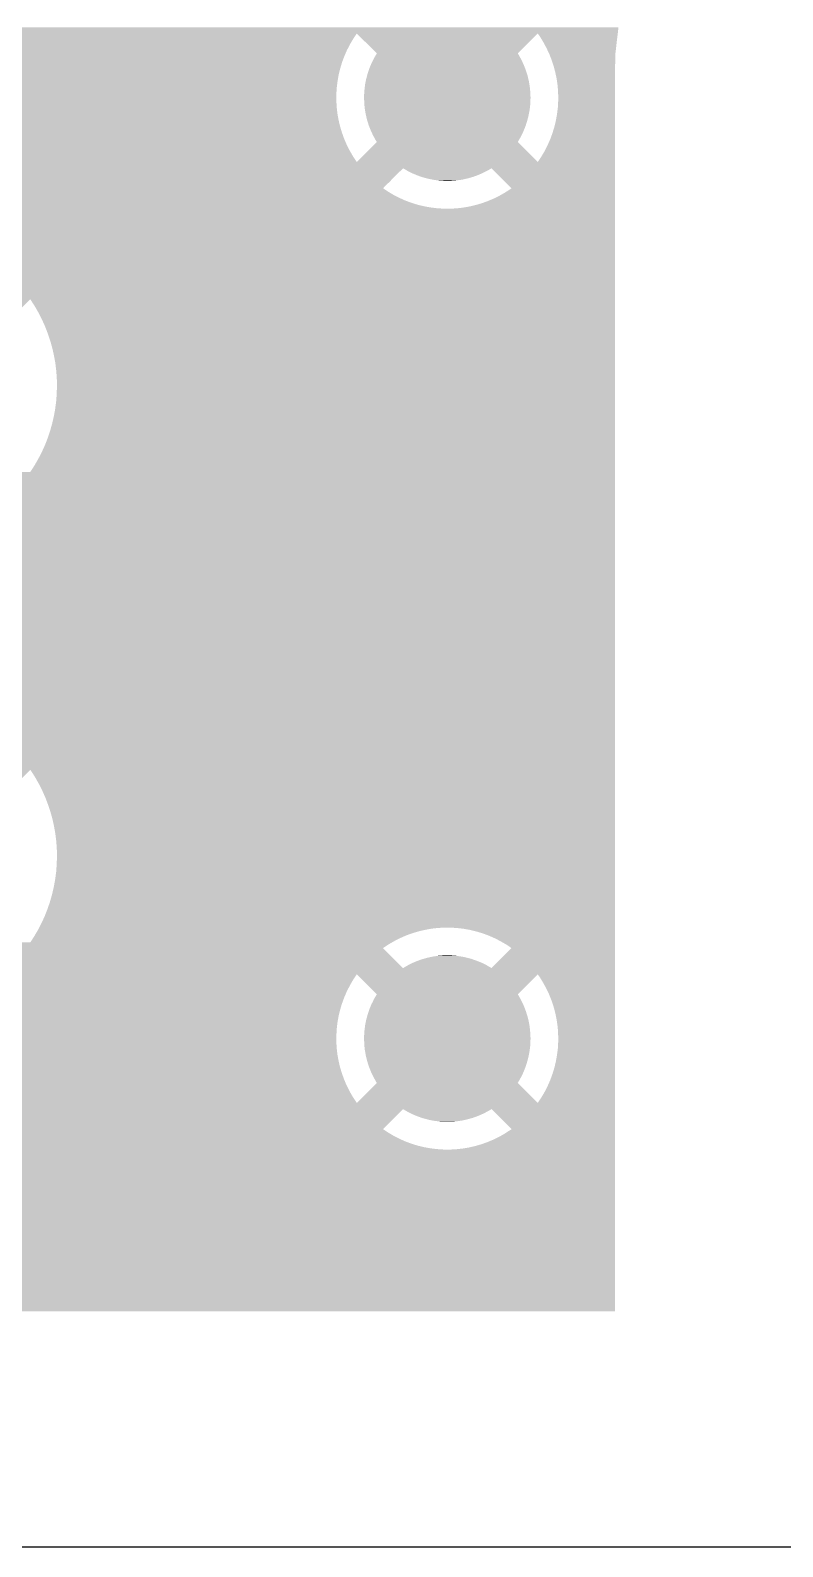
# Model space of a CAD drawing. Extents: x 295 to 953, y 10 to 290.
# Drawn here: x 751.76 to 762.33, y 71 to 92.29 of the extents above; entities that cross this region are included whole.
import ezdxf

# ---------------------------------------------------------------- set-up
doc = ezdxf.new("R2010")
doc.units = 0
doc.header["$LTSCALE"] = 5
doc.header["$MEASUREMENT"] = 0
doc.layers.add('GND1', color=7, linetype='CONTINUOUS')

msp = doc.modelspace()

# ---------------------------------------------------------------- linework, layer by layer
at = {"layer": 'GND1'}
msp.add_line((529.277, 71), (763.276, 71), dxfattribs=at)
for points in [[(524.78, 92.242), (524.78, 92.33), (760.011, 92.242), (760.021, 92.33)], [(524.78, 92.167), (524.78, 92.242), (756.296, 92.167), (756.346, 92.242)], [(756.627, 91.962), (756.346, 92.242), (758.607, 91.962), (758.888, 92.242)], [(758.919, 92.197), (758.888, 92.242), (760.005, 92.197), (760.011, 92.242)], [(758.966, 92.12), (758.919, 92.197), (759.996, 92.12), (760.005, 92.197)], [(524.78, 92.089), (524.78, 92.167), (756.25, 92.089), (756.296, 92.167)], [(524.78, 92.008), (524.78, 92.089), (756.208, 92.008), (756.25, 92.089)], [(524.78, 91.925), (524.78, 92.008), (756.172, 91.925), (756.208, 92.008)], [(756.614, 91.939), (756.627, 91.962), (758.621, 91.939), (758.607, 91.962)], [(759.009, 92.04), (758.966, 92.12), (759.987, 92.04), (759.996, 92.12)], [(759.042, 91.97), (759.009, 92.04), (759.979, 91.97), (759.987, 92.04)], [(759.048, 91.958), (759.042, 91.97), (759.979, 91.958), (759.979, 91.97)], [(759.081, 91.874), (759.048, 91.958), (759.976, 91.874), (759.979, 91.958)], [(524.78, 91.84), (524.78, 91.925), (756.14, 91.84), (756.172, 91.925)], [(524.78, 91.753), (524.78, 91.84), (756.114, 91.753), (756.14, 91.84)], [(524.78, 91.665), (524.78, 91.753), (756.092, 91.665), (756.114, 91.753)], [(756.514, 91.726), (756.522, 91.751), (758.72, 91.726), (758.711, 91.751)], [(756.522, 91.751), (756.542, 91.799), (758.711, 91.751), (758.692, 91.799)], [(756.542, 91.799), (756.552, 91.823), (758.692, 91.799), (758.681, 91.823)], [(756.552, 91.823), (756.576, 91.87), (758.681, 91.823), (758.659, 91.87)], [(756.576, 91.87), (756.587, 91.894), (758.659, 91.87), (758.646, 91.894)], [(756.587, 91.894), (756.614, 91.939), (758.646, 91.894), (758.621, 91.939)], [(759.107, 91.796), (759.081, 91.874), (759.974, 91.796), (759.976, 91.874)], [(759.11, 91.788), (759.107, 91.796), (759.974, 91.788), (759.974, 91.796)], [(759.133, 91.7), (759.11, 91.788), (759.974, 91.7), (759.974, 91.788)], [(524.78, 91.575), (524.78, 91.665), (756.076, 91.575), (756.092, 91.665)], [(524.78, 91.485), (524.78, 91.575), (756.065, 91.485), (756.076, 91.575)], [(756.462, 91.523), (756.472, 91.575), (758.771, 91.523), (758.762, 91.575)], [(756.472, 91.575), (756.477, 91.6), (758.762, 91.575), (758.756, 91.6)], [(756.477, 91.6), (756.491, 91.651), (758.756, 91.6), (758.744, 91.651)], [(756.491, 91.651), (756.497, 91.676), (758.744, 91.651), (758.736, 91.676)], [(756.497, 91.676), (756.514, 91.726), (758.736, 91.676), (758.72, 91.726)], [(759.152, 91.611), (759.133, 91.7), (759.974, 91.611), (759.974, 91.7)], [(759.165, 91.521), (759.152, 91.611), (759.974, 91.521), (759.974, 91.611)], [(524.78, 91.395), (524.78, 91.485), (756.059, 91.395), (756.065, 91.485)], [(524.78, 91.304), (524.78, 91.395), (756.059, 91.304), (756.059, 91.395)], [(756.448, 91.367), (756.451, 91.419), (758.785, 91.367), (758.783, 91.419)], [(756.448, 91.34), (756.448, 91.367), (758.786, 91.34), (758.785, 91.367)], [(756.449, 91.314), (756.448, 91.34), (758.785, 91.314), (758.786, 91.34)], [(756.451, 91.419), (756.453, 91.445), (758.783, 91.419), (758.78, 91.445)], [(756.453, 91.445), (756.459, 91.497), (758.78, 91.445), (758.775, 91.497)], [(756.459, 91.497), (756.462, 91.523), (758.775, 91.497), (758.771, 91.523)], [(759.173, 91.431), (759.165, 91.521), (759.974, 91.431), (759.974, 91.521)], [(759.175, 91.34), (759.173, 91.431), (759.974, 91.34), (759.974, 91.431)], [(759.174, 91.286), (759.175, 91.34), (759.974, 91.286), (759.974, 91.34)], [(524.78, 91.214), (524.78, 91.304), (756.063, 91.214), (756.059, 91.304)], [(524.78, 91.123), (524.78, 91.214), (756.073, 91.123), (756.063, 91.214)], [(524.78, 91.034), (524.78, 91.123), (756.089, 91.034), (756.073, 91.123)], [(756.451, 91.262), (756.449, 91.314), (758.782, 91.262), (758.785, 91.314)], [(756.453, 91.236), (756.451, 91.262), (758.781, 91.236), (758.782, 91.262)], [(756.458, 91.184), (756.453, 91.236), (758.775, 91.184), (758.781, 91.236)], [(756.463, 91.158), (756.458, 91.184), (758.771, 91.158), (758.775, 91.184)], [(756.472, 91.106), (756.463, 91.158), (758.761, 91.106), (758.771, 91.158)], [(756.478, 91.08), (756.472, 91.106), (758.756, 91.08), (758.761, 91.106)], [(759.157, 91.105), (759.169, 91.195), (759.974, 91.105), (759.974, 91.195)], [(759.169, 91.195), (759.174, 91.286), (759.974, 91.195), (759.974, 91.286)], [(524.78, 90.945), (524.78, 91.034), (756.109, 90.945), (756.089, 91.034)], [(524.78, 90.858), (524.78, 90.945), (756.135, 90.858), (756.109, 90.945)], [(756.49, 91.03), (756.478, 91.08), (758.743, 91.03), (758.756, 91.08)], [(756.498, 91.005), (756.49, 91.03), (758.736, 91.005), (758.743, 91.03)], [(756.513, 90.955), (756.498, 91.005), (758.72, 90.955), (758.736, 91.005)], [(756.523, 90.93), (756.513, 90.955), (758.711, 90.93), (758.72, 90.955)], [(756.542, 90.881), (756.523, 90.93), (758.691, 90.881), (758.711, 90.93)], [(759.093, 90.841), (759.12, 90.928), (759.974, 90.841), (759.974, 90.928)], [(759.12, 90.928), (759.141, 91.016), (759.974, 90.928), (759.974, 91.016)], [(759.141, 91.016), (759.157, 91.105), (759.974, 91.016), (759.974, 91.105)], [(524.78, 90.773), (524.78, 90.858), (756.165, 90.773), (756.135, 90.858)], [(524.78, 90.689), (524.78, 90.773), (756.201, 90.689), (756.165, 90.773)], [(524.78, 90.608), (524.78, 90.689), (756.241, 90.608), (756.201, 90.689)], [(756.346, 90.438), (756.627, 90.719), (758.888, 90.438), (758.607, 90.719)], [(756.553, 90.857), (756.542, 90.881), (758.681, 90.857), (758.691, 90.881)], [(756.575, 90.81), (756.553, 90.857), (758.658, 90.81), (758.681, 90.857)], [(756.588, 90.787), (756.575, 90.81), (758.646, 90.787), (758.658, 90.81)], [(756.613, 90.741), (756.588, 90.787), (758.62, 90.741), (758.646, 90.787)], [(756.627, 90.719), (756.613, 90.741), (758.607, 90.719), (758.62, 90.741)], [(759.025, 90.673), (759.062, 90.756), (759.974, 90.673), (759.974, 90.756)], [(759.062, 90.756), (759.093, 90.841), (759.974, 90.756), (759.974, 90.841)], [(524.78, 90.529), (524.78, 90.608), (756.286, 90.529), (756.241, 90.608)], [(524.78, 90.453), (524.78, 90.529), (756.335, 90.453), (756.286, 90.529)], [(758.888, 90.438), (758.938, 90.514), (759.974, 90.438), (759.974, 90.514)], [(758.938, 90.514), (758.984, 90.592), (759.974, 90.514), (759.974, 90.592)], [(758.984, 90.592), (759.025, 90.673), (759.974, 90.592), (759.974, 90.673)], [(524.78, 90.438), (524.78, 90.453), (756.346, 90.438), (756.335, 90.453)], [(524.78, 90.35), (524.78, 90.438), (759.974, 90.35), (759.974, 90.438)], [(524.78, 90.198), (524.78, 90.35), (756.843, 90.198), (756.996, 90.35)], [(757.042, 90.323), (756.996, 90.35), (758.193, 90.323), (758.238, 90.35)], [(757.063, 90.311), (757.042, 90.323), (758.169, 90.311), (758.193, 90.323)], [(757.112, 90.287), (757.063, 90.311), (758.123, 90.287), (758.169, 90.311)], [(757.134, 90.276), (757.112, 90.287), (758.098, 90.276), (758.123, 90.287)], [(757.184, 90.255), (757.134, 90.276), (758.051, 90.255), (758.098, 90.276)], [(757.207, 90.246), (757.184, 90.255), (758.025, 90.246), (758.051, 90.255)], [(758.519, 90.069), (758.238, 90.35), (759.974, 90.069), (759.974, 90.35)], [(641.571, 90.169), (641.235, 90.198), (756.815, 90.169), (756.843, 90.198)], [(641.899, 90.089), (641.571, 90.169), (756.734, 90.089), (756.815, 90.169)], [(641.945, 90.069), (641.899, 90.089), (756.715, 90.069), (756.734, 90.089)], [(642.065, 90.019), (641.945, 90.069), (756.79, 90.019), (756.715, 90.069)], [(757.258, 90.228), (757.207, 90.246), (757.977, 90.228), (758.025, 90.246)], [(757.281, 90.221), (757.258, 90.228), (757.95, 90.221), (757.977, 90.228)], [(757.334, 90.207), (757.281, 90.221), (757.902, 90.207), (757.95, 90.221)], [(757.357, 90.201), (757.334, 90.207), (757.874, 90.201), (757.902, 90.207)], [(757.412, 90.19), (757.357, 90.201), (757.825, 90.19), (757.874, 90.201)], [(757.434, 90.186), (757.412, 90.19), (757.795, 90.186), (757.825, 90.19)], [(757.491, 90.179), (757.434, 90.186), (757.747, 90.179), (757.795, 90.186)], [(757.512, 90.176), (757.491, 90.179), (757.714, 90.176), (757.747, 90.179)], [(757.575, 90.173), (757.512, 90.176), (757.669, 90.173), (757.714, 90.176)], [(757.591, 90.172), (757.575, 90.173), (757.591, 90.172), (757.669, 90.173)], [(758.428, 90.009), (758.504, 90.059), (759.974, 90.009), (759.974, 90.059)], [(758.504, 90.059), (758.519, 90.069), (759.974, 90.059), (759.974, 90.069)], [(642.174, 89.973), (642.065, 90.019), (756.868, 89.973), (756.79, 90.019)], [(642.21, 89.958), (642.174, 89.973), (756.898, 89.958), (756.868, 89.973)], [(642.252, 89.932), (642.21, 89.958), (756.949, 89.932), (756.898, 89.958)], [(642.311, 89.895), (642.252, 89.932), (757.032, 89.895), (756.949, 89.932)], [(642.362, 89.864), (642.311, 89.895), (757.117, 89.864), (757.032, 89.895)], [(642.405, 89.837), (642.362, 89.864), (757.204, 89.837), (757.117, 89.864)], [(642.44, 89.816), (642.405, 89.837), (757.292, 89.816), (757.204, 89.837)], [(757.923, 89.812), (758.012, 89.833), (759.974, 89.812), (759.974, 89.833)], [(758.012, 89.833), (758.099, 89.858), (759.974, 89.833), (759.974, 89.858)], [(758.099, 89.858), (758.184, 89.889), (759.974, 89.858), (759.974, 89.889)], [(758.184, 89.889), (758.268, 89.924), (759.974, 89.889), (759.974, 89.924)], [(758.268, 89.924), (758.349, 89.964), (759.974, 89.924), (759.974, 89.964)], [(758.349, 89.964), (758.428, 90.009), (759.974, 89.964), (759.974, 90.009)], [(642.466, 89.8), (642.44, 89.816), (757.382, 89.8), (757.292, 89.816)], [(642.484, 89.789), (642.466, 89.8), (757.472, 89.789), (757.382, 89.8)], [(642.494, 89.783), (642.484, 89.789), (757.562, 89.783), (757.472, 89.789)], [(642.495, 89.782), (642.494, 89.783), (757.653, 89.782), (757.562, 89.783)], [(642.497, 89.781), (642.495, 89.782), (759.974, 89.781), (759.974, 89.782)], [(642.711, 89.596), (642.497, 89.781), (759.974, 89.596), (759.974, 89.781)], [(757.653, 89.782), (757.744, 89.787), (759.974, 89.782), (759.974, 89.787)], [(757.744, 89.787), (757.834, 89.797), (759.974, 89.787), (759.974, 89.797)], [(757.834, 89.797), (757.923, 89.812), (759.974, 89.797), (759.974, 89.812)], [(679.339, 89.59), (679.249, 89.596), (759.974, 89.59), (759.974, 89.596)], [(679.429, 89.579), (679.339, 89.59), (759.974, 89.579), (759.974, 89.59)], [(679.519, 89.563), (679.429, 89.579), (759.974, 89.563), (759.974, 89.579)], [(679.607, 89.541), (679.519, 89.563), (759.974, 89.541), (759.974, 89.563)], [(679.694, 89.515), (679.607, 89.541), (759.974, 89.515), (759.974, 89.541)], [(679.779, 89.483), (679.694, 89.515), (759.974, 89.483), (759.974, 89.515)], [(679.836, 89.458), (679.779, 89.483), (759.974, 89.458), (759.974, 89.483)], [(743.554, 89.445), (743.399, 89.458), (759.974, 89.445), (759.974, 89.458)], [(750.105, 89.442), (749.998, 89.445), (759.974, 89.442), (759.974, 89.445)], [(750.211, 89.433), (750.105, 89.442), (759.974, 89.433), (759.974, 89.442)], [(750.317, 89.42), (750.211, 89.433), (759.974, 89.42), (759.974, 89.433)], [(750.421, 89.401), (750.317, 89.42), (759.974, 89.401), (759.974, 89.42)], [(750.525, 89.377), (750.421, 89.401), (759.974, 89.377), (759.974, 89.401)], [(750.628, 89.348), (750.525, 89.377), (759.974, 89.348), (759.974, 89.377)], [(750.728, 89.314), (750.628, 89.348), (759.974, 89.314), (759.974, 89.348)], [(750.827, 89.274), (750.728, 89.314), (759.974, 89.274), (759.974, 89.314)], [(750.924, 89.23), (750.827, 89.274), (759.974, 89.23), (759.974, 89.274)], [(751.019, 89.182), (750.924, 89.23), (759.974, 89.182), (759.974, 89.23)], [(750.842, 88.712), (751.2, 89.07), (759.974, 88.712), (759.974, 89.07)], [(751.111, 89.128), (751.019, 89.182), (759.974, 89.128), (759.974, 89.182)], [(751.2, 89.07), (751.111, 89.128), (759.974, 89.07), (759.974, 89.128)], [(745.135, 88.564), (745.009, 88.712), (759.974, 88.564), (759.974, 88.712)], [(745.168, 88.51), (745.135, 88.564), (759.974, 88.51), (759.974, 88.564)], [(748.576, 88.152), (748.217, 88.51), (751.403, 88.152), (751.761, 88.51)], [(751.824, 88.413), (751.761, 88.51), (759.974, 88.413), (759.974, 88.51)], [(751.877, 88.32), (751.824, 88.413), (759.974, 88.32), (759.974, 88.413)], [(751.925, 88.226), (751.877, 88.32), (759.974, 88.226), (759.974, 88.32)], [(751.969, 88.128), (751.925, 88.226), (759.974, 88.128), (759.974, 88.226)], [(752.007, 88.029), (751.969, 88.128), (759.974, 88.029), (759.974, 88.128)], [(752.041, 87.928), (752.007, 88.029), (759.974, 87.928), (759.974, 88.029)], [(752.07, 87.826), (752.041, 87.928), (759.974, 87.826), (759.974, 87.928)], [(752.093, 87.722), (752.07, 87.826), (759.974, 87.722), (759.974, 87.826)], [(752.112, 87.617), (752.093, 87.722), (759.974, 87.617), (759.974, 87.722)], [(752.125, 87.511), (752.112, 87.617), (759.974, 87.511), (759.974, 87.617)], [(752.133, 87.405), (752.125, 87.511), (759.974, 87.405), (759.974, 87.511)], [(752.132, 87.183), (752.135, 87.299), (759.974, 87.183), (759.974, 87.299)], [(752.135, 87.299), (752.133, 87.405), (759.974, 87.299), (759.974, 87.405)], [(752.11, 86.971), (752.124, 87.077), (759.974, 86.971), (759.974, 87.077)], [(752.124, 87.077), (752.132, 87.183), (759.974, 87.077), (759.974, 87.183)], [(752.067, 86.763), (752.091, 86.866), (759.974, 86.763), (759.974, 86.866)], [(752.091, 86.866), (752.11, 86.971), (759.974, 86.866), (759.974, 86.971)], [(752.004, 86.559), (752.038, 86.66), (759.974, 86.559), (759.974, 86.66)], [(752.038, 86.66), (752.067, 86.763), (759.974, 86.66), (759.974, 86.763)], [(751.921, 86.363), (751.965, 86.46), (759.974, 86.363), (759.974, 86.46)], [(751.965, 86.46), (752.004, 86.559), (759.974, 86.46), (759.974, 86.559)], [(751.819, 86.177), (751.872, 86.269), (759.974, 86.177), (759.974, 86.269)], [(751.872, 86.269), (751.921, 86.363), (759.974, 86.269), (759.974, 86.363)], [(745.009, 85.885), (745.119, 86.012), (759.974, 85.885), (759.974, 86.012)], [(745.119, 86.012), (745.167, 86.087), (759.974, 86.012), (759.974, 86.087)], [(751.761, 86.087), (751.819, 86.177), (759.974, 86.087), (759.974, 86.177)], [(751.2, 85.527), (750.842, 85.885), (759.974, 85.527), (759.974, 85.885)], [(750.81, 85.316), (750.908, 85.359), (759.974, 85.316), (759.974, 85.359)], [(750.908, 85.359), (751.003, 85.407), (759.974, 85.359), (759.974, 85.407)], [(751.003, 85.407), (751.095, 85.459), (759.974, 85.407), (759.974, 85.459)], [(751.095, 85.459), (751.185, 85.516), (759.974, 85.459), (759.974, 85.516)], [(751.185, 85.516), (751.2, 85.527), (759.974, 85.516), (759.974, 85.527)], [(743.372, 85.139), (743.555, 85.152), (759.974, 85.139), (759.974, 85.152)], [(749.98, 85.152), (750.086, 85.155), (759.974, 85.152), (759.974, 85.155)], [(750.086, 85.155), (750.193, 85.162), (759.974, 85.155), (759.974, 85.162)], [(750.193, 85.162), (750.298, 85.175), (759.974, 85.162), (759.974, 85.175)], [(750.298, 85.175), (750.403, 85.193), (759.974, 85.175), (759.974, 85.193)], [(750.403, 85.193), (750.507, 85.216), (759.974, 85.193), (759.974, 85.216)], [(750.507, 85.216), (750.61, 85.244), (759.974, 85.216), (759.974, 85.244)], [(750.61, 85.244), (750.711, 85.277), (759.974, 85.244), (759.974, 85.277)], [(750.711, 85.277), (750.81, 85.316), (759.974, 85.277), (759.974, 85.316)], [(607.032, 84.905), (607.118, 84.936), (759.974, 84.905), (759.974, 84.936)], [(607.118, 84.936), (607.201, 84.971), (759.974, 84.936), (759.974, 84.971)], [(607.201, 84.971), (607.282, 85.011), (759.974, 84.971), (759.974, 85.011)], [(607.282, 85.011), (607.361, 85.056), (759.974, 85.011), (759.974, 85.056)], [(607.361, 85.056), (607.437, 85.106), (759.974, 85.056), (759.974, 85.106)], [(607.452, 85.116), (607.43, 85.139), (759.974, 85.116), (759.974, 85.139)], [(607.437, 85.106), (607.452, 85.116), (759.974, 85.106), (759.974, 85.116)], [(563.592, 84.719), (563.702, 84.829), (759.974, 84.719), (759.974, 84.829)], [(606.586, 84.829), (606.677, 84.834), (759.974, 84.829), (759.974, 84.834)], [(606.677, 84.834), (606.767, 84.844), (759.974, 84.834), (759.974, 84.844)], [(606.767, 84.844), (606.857, 84.859), (759.974, 84.844), (759.974, 84.859)], [(606.857, 84.859), (606.945, 84.88), (759.974, 84.859), (759.974, 84.88)], [(606.945, 84.88), (607.032, 84.905), (759.974, 84.88), (759.974, 84.905)], [(549.472, 84.608), (549.342, 84.719), (759.974, 84.608), (759.974, 84.719)], [(549.678, 84.365), (549.472, 84.608), (759.974, 84.365), (759.974, 84.608)], [(564.962, 84.29), (564.919, 84.365), (759.974, 84.29), (759.974, 84.365)], [(565.016, 84.189), (564.962, 84.29), (759.974, 84.189), (759.974, 84.29)], [(565.064, 84.085), (565.016, 84.189), (759.974, 84.085), (759.974, 84.189)], [(565.108, 83.98), (565.064, 84.085), (759.974, 83.98), (759.974, 84.085)], [(565.147, 83.872), (565.108, 83.98), (759.974, 83.872), (759.974, 83.98)], [(565.181, 83.763), (565.147, 83.872), (759.974, 83.763), (759.974, 83.872)], [(565.21, 83.652), (565.181, 83.763), (759.974, 83.652), (759.974, 83.763)], [(565.233, 83.54), (565.21, 83.652), (759.974, 83.54), (759.974, 83.652)], [(565.252, 83.427), (565.233, 83.54), (759.974, 83.427), (759.974, 83.54)], [(565.265, 83.314), (565.252, 83.427), (759.974, 83.314), (759.974, 83.427)], [(565.273, 83.2), (565.265, 83.314), (759.974, 83.2), (759.974, 83.314)], [(565.275, 83.085), (565.273, 83.2), (759.974, 83.085), (759.974, 83.2)], [(565.274, 82.999), (565.275, 83.085), (759.974, 82.999), (759.974, 83.085)], [(565.264, 82.854), (565.267, 82.885), (759.974, 82.854), (759.974, 82.885)], [(565.267, 82.885), (565.274, 82.999), (759.974, 82.885), (759.974, 82.999)], [(743.554, 82.841), (743.399, 82.854), (759.974, 82.841), (759.974, 82.854)], [(750.105, 82.838), (749.998, 82.841), (759.974, 82.838), (759.974, 82.841)], [(750.211, 82.829), (750.105, 82.838), (759.974, 82.829), (759.974, 82.838)], [(750.317, 82.816), (750.211, 82.829), (759.974, 82.816), (759.974, 82.829)], [(750.421, 82.797), (750.317, 82.816), (759.974, 82.797), (759.974, 82.816)], [(750.525, 82.773), (750.421, 82.797), (759.974, 82.773), (759.974, 82.797)], [(750.628, 82.744), (750.525, 82.773), (759.974, 82.744), (759.974, 82.773)], [(750.728, 82.71), (750.628, 82.744), (759.974, 82.71), (759.974, 82.744)], [(750.827, 82.67), (750.728, 82.71), (759.974, 82.67), (759.974, 82.71)], [(750.924, 82.626), (750.827, 82.67), (759.974, 82.626), (759.974, 82.67)], [(751.019, 82.578), (750.924, 82.626), (759.974, 82.578), (759.974, 82.626)], [(750.842, 82.108), (751.2, 82.466), (759.974, 82.108), (759.974, 82.466)], [(751.111, 82.524), (751.019, 82.578), (759.974, 82.524), (759.974, 82.578)], [(751.2, 82.466), (751.111, 82.524), (759.974, 82.466), (759.974, 82.524)], [(745.135, 81.96), (745.009, 82.108), (759.974, 81.96), (759.974, 82.108)], [(745.168, 81.906), (745.135, 81.96), (759.974, 81.906), (759.974, 81.96)], [(748.576, 81.548), (748.217, 81.906), (751.403, 81.548), (751.761, 81.906)], [(751.824, 81.809), (751.761, 81.906), (759.974, 81.809), (759.974, 81.906)], [(751.877, 81.716), (751.824, 81.809), (759.974, 81.716), (759.974, 81.809)], [(751.925, 81.622), (751.877, 81.716), (759.974, 81.622), (759.974, 81.716)], [(751.969, 81.524), (751.925, 81.622), (759.974, 81.524), (759.974, 81.622)], [(752.007, 81.425), (751.969, 81.524), (759.974, 81.425), (759.974, 81.524)], [(752.041, 81.324), (752.007, 81.425), (759.974, 81.324), (759.974, 81.425)], [(752.07, 81.222), (752.041, 81.324), (759.974, 81.222), (759.974, 81.324)], [(752.093, 81.118), (752.07, 81.222), (759.974, 81.118), (759.974, 81.222)], [(752.112, 81.013), (752.093, 81.118), (759.974, 81.013), (759.974, 81.118)], [(752.125, 80.907), (752.112, 81.013), (759.974, 80.907), (759.974, 81.013)], [(752.133, 80.801), (752.125, 80.907), (759.974, 80.801), (759.974, 80.907)], [(752.132, 80.579), (752.135, 80.695), (759.974, 80.579), (759.974, 80.695)], [(752.135, 80.695), (752.133, 80.801), (759.974, 80.695), (759.974, 80.801)], [(752.11, 80.367), (752.124, 80.473), (759.974, 80.367), (759.974, 80.473)], [(752.124, 80.473), (752.132, 80.579), (759.974, 80.473), (759.974, 80.579)], [(752.067, 80.159), (752.091, 80.262), (759.974, 80.159), (759.974, 80.262)], [(752.091, 80.262), (752.11, 80.367), (759.974, 80.262), (759.974, 80.367)], [(752.004, 79.955), (752.038, 80.056), (759.974, 79.955), (759.974, 80.056)], [(752.038, 80.056), (752.067, 80.159), (759.974, 80.056), (759.974, 80.159)], [(751.921, 79.759), (751.965, 79.856), (759.974, 79.759), (759.974, 79.856)], [(751.965, 79.856), (752.004, 79.955), (759.974, 79.856), (759.974, 79.955)], [(751.825, 79.584), (751.843, 79.614), (757.049, 79.584), (757.135, 79.614)], [(751.843, 79.614), (751.858, 79.64), (757.135, 79.614), (757.222, 79.64)], [(751.858, 79.64), (751.87, 79.66), (757.222, 79.64), (757.31, 79.66)], [(751.87, 79.66), (751.872, 79.665), (757.31, 79.66), (757.336, 79.665)], [(751.872, 79.665), (751.878, 79.676), (757.336, 79.665), (757.4, 79.676)], [(751.878, 79.676), (751.883, 79.686), (757.4, 79.676), (757.49, 79.686)], [(751.883, 79.686), (751.885, 79.69), (757.49, 79.686), (757.581, 79.69)], [(751.885, 79.69), (751.921, 79.759), (759.974, 79.69), (759.974, 79.759)], [(757.762, 79.684), (757.671, 79.69), (759.974, 79.684), (759.974, 79.69)], [(757.852, 79.673), (757.762, 79.684), (759.974, 79.673), (759.974, 79.684)], [(757.941, 79.657), (757.852, 79.673), (759.974, 79.657), (759.974, 79.673)], [(758.029, 79.635), (757.941, 79.657), (759.974, 79.635), (759.974, 79.657)], [(758.116, 79.609), (758.029, 79.635), (759.974, 79.609), (759.974, 79.635)], [(745.009, 79.281), (745.115, 79.403), (756.837, 79.281), (756.715, 79.403)], [(745.115, 79.403), (745.119, 79.408), (756.715, 79.403), (756.721, 79.408)], [(745.119, 79.408), (745.123, 79.414), (756.721, 79.408), (756.73, 79.414)], [(745.123, 79.414), (745.154, 79.463), (756.73, 79.414), (756.806, 79.463)], [(745.154, 79.463), (745.167, 79.483), (756.806, 79.463), (756.841, 79.483)], [(751.761, 79.483), (751.777, 79.508), (756.841, 79.483), (756.885, 79.508)], [(751.777, 79.508), (751.803, 79.548), (756.885, 79.508), (756.966, 79.548)], [(751.803, 79.548), (751.819, 79.573), (756.966, 79.548), (757.023, 79.573)], [(751.819, 79.573), (751.825, 79.584), (757.023, 79.573), (757.049, 79.584)], [(758.201, 79.577), (758.116, 79.609), (759.974, 79.577), (759.974, 79.609)], [(758.284, 79.541), (758.201, 79.577), (759.974, 79.541), (759.974, 79.577)], [(758.238, 79.122), (758.519, 79.403), (759.974, 79.122), (759.974, 79.403)], [(758.365, 79.499), (758.284, 79.541), (759.974, 79.499), (759.974, 79.541)], [(758.443, 79.454), (758.365, 79.499), (759.974, 79.454), (759.974, 79.499)], [(758.519, 79.403), (758.443, 79.454), (759.974, 79.403), (759.974, 79.454)], [(751.001, 79.122), (750.842, 79.281), (756.996, 79.122), (756.837, 79.281)], [(757.065, 79.162), (757.11, 79.186), (758.17, 79.162), (758.122, 79.186)], [(757.11, 79.186), (757.135, 79.197), (758.122, 79.186), (758.1, 79.197)], [(757.135, 79.197), (757.182, 79.217), (758.1, 79.197), (758.05, 79.217)], [(757.182, 79.217), (757.208, 79.227), (758.05, 79.217), (758.027, 79.227)], [(757.208, 79.227), (757.256, 79.244), (758.027, 79.227), (757.976, 79.244)], [(757.256, 79.244), (757.283, 79.252), (757.976, 79.244), (757.953, 79.252)], [(757.283, 79.252), (757.332, 79.266), (757.953, 79.252), (757.9, 79.266)], [(757.332, 79.266), (757.36, 79.272), (757.9, 79.266), (757.877, 79.272)], [(757.36, 79.272), (757.408, 79.283), (757.877, 79.272), (757.822, 79.283)], [(757.408, 79.283), (757.438, 79.287), (757.822, 79.283), (757.799, 79.287)], [(757.438, 79.287), (757.486, 79.294), (757.799, 79.287), (757.743, 79.294)], [(757.486, 79.294), (757.52, 79.297), (757.743, 79.294), (757.721, 79.297)], [(757.52, 79.297), (757.564, 79.3), (757.721, 79.297), (757.659, 79.3)], [(757.564, 79.3), (757.643, 79.301), (757.659, 79.3), (757.643, 79.301)], [(751.089, 79.034), (751.001, 79.122), (759.974, 79.034), (759.974, 79.122)], [(751.165, 78.959), (751.089, 79.034), (756.296, 78.959), (756.346, 79.034)], [(756.627, 78.754), (756.346, 79.034), (758.607, 78.754), (758.888, 79.034)], [(756.996, 79.122), (757.041, 79.149), (758.238, 79.122), (758.192, 79.149)], [(757.041, 79.149), (757.065, 79.162), (758.192, 79.149), (758.17, 79.162)], [(758.919, 78.989), (758.888, 79.034), (759.974, 78.989), (759.974, 79.034)], [(758.966, 78.912), (758.919, 78.989), (759.974, 78.912), (759.974, 78.989)], [(750.908, 78.755), (750.997, 78.8), (756.189, 78.755), (756.208, 78.8)], [(750.997, 78.8), (751.003, 78.803), (756.208, 78.8), (756.21, 78.803)], [(751.003, 78.803), (751.095, 78.855), (756.21, 78.803), (756.237, 78.855)], [(751.095, 78.855), (751.135, 78.881), (756.237, 78.855), (756.25, 78.881)], [(751.135, 78.881), (751.185, 78.912), (756.25, 78.881), (756.268, 78.912)], [(751.2, 78.923), (751.165, 78.959), (756.274, 78.923), (756.296, 78.959)], [(751.185, 78.912), (751.2, 78.923), (756.268, 78.912), (756.274, 78.923)], [(759.009, 78.832), (758.966, 78.912), (759.974, 78.832), (759.974, 78.912)], [(759.048, 78.75), (759.009, 78.832), (759.974, 78.75), (759.974, 78.832)], [(743.506, 78.545), (743.555, 78.548), (756.114, 78.545), (756.115, 78.548)], [(749.98, 78.548), (750.086, 78.551), (756.115, 78.548), (756.116, 78.551)], [(750.086, 78.551), (750.193, 78.558), (756.116, 78.551), (756.118, 78.558)], [(750.193, 78.558), (750.298, 78.571), (756.118, 78.558), (756.122, 78.571)], [(750.298, 78.571), (750.403, 78.589), (756.122, 78.571), (756.127, 78.589)], [(750.403, 78.589), (750.507, 78.612), (756.127, 78.589), (756.134, 78.612)], [(750.507, 78.612), (750.579, 78.632), (756.134, 78.612), (756.14, 78.632)], [(750.579, 78.632), (750.61, 78.64), (756.14, 78.632), (756.144, 78.64)], [(750.61, 78.64), (750.711, 78.673), (756.144, 78.64), (756.156, 78.673)], [(750.711, 78.673), (750.81, 78.712), (756.156, 78.673), (756.17, 78.712)], [(750.81, 78.712), (750.822, 78.717), (756.17, 78.712), (756.172, 78.717)], [(750.822, 78.717), (750.908, 78.755), (756.172, 78.717), (756.189, 78.755)], [(756.522, 78.543), (756.542, 78.591), (758.711, 78.543), (758.692, 78.591)], [(756.542, 78.591), (756.552, 78.615), (758.692, 78.591), (758.681, 78.615)], [(756.552, 78.615), (756.576, 78.662), (758.681, 78.615), (758.659, 78.662)], [(756.576, 78.662), (756.587, 78.686), (758.659, 78.662), (758.646, 78.686)], [(756.587, 78.686), (756.614, 78.731), (758.646, 78.686), (758.621, 78.731)], [(756.614, 78.731), (756.627, 78.754), (758.621, 78.731), (758.607, 78.754)], [(759.081, 78.666), (759.048, 78.75), (759.974, 78.666), (759.974, 78.75)], [(759.11, 78.58), (759.081, 78.666), (759.974, 78.58), (759.974, 78.666)], [(759.133, 78.492), (759.11, 78.58), (759.974, 78.492), (759.974, 78.58)], [(691.373, 78.297), (691.443, 78.367), (756.067, 78.297), (756.076, 78.367)], [(691.443, 78.367), (691.532, 78.457), (756.076, 78.367), (756.092, 78.457)], [(691.532, 78.457), (691.611, 78.535), (756.092, 78.457), (756.111, 78.535)], [(743.372, 78.535), (743.506, 78.545), (756.111, 78.535), (756.114, 78.545)], [(756.462, 78.315), (756.472, 78.367), (758.771, 78.315), (758.762, 78.367)], [(756.472, 78.367), (756.477, 78.392), (758.762, 78.367), (758.756, 78.392)], [(756.477, 78.392), (756.491, 78.443), (758.756, 78.392), (758.744, 78.443)], [(756.491, 78.443), (756.497, 78.468), (758.744, 78.443), (758.736, 78.468)], [(756.497, 78.468), (756.514, 78.518), (758.736, 78.468), (758.72, 78.518)], [(756.514, 78.518), (756.522, 78.543), (758.72, 78.518), (758.711, 78.543)], [(759.152, 78.403), (759.133, 78.492), (759.974, 78.403), (759.974, 78.492)], [(759.165, 78.313), (759.152, 78.403), (759.974, 78.313), (759.974, 78.403)], [(635.343, 78.277), (635.341, 78.297), (756.065, 78.277), (756.067, 78.297)], [(635.348, 78.223), (635.343, 78.277), (756.062, 78.223), (756.065, 78.277)], [(635.348, 78.209), (635.348, 78.223), (756.061, 78.209), (756.062, 78.223)], [(692.037, 78.187), (692.022, 78.209), (756.059, 78.187), (756.061, 78.209)], [(692.053, 78.164), (692.037, 78.187), (756.059, 78.164), (756.059, 78.187)], [(692.095, 78.096), (692.053, 78.164), (756.059, 78.096), (756.059, 78.164)], [(756.448, 78.159), (756.451, 78.211), (758.785, 78.159), (758.783, 78.211)], [(756.448, 78.132), (756.448, 78.159), (758.786, 78.132), (758.785, 78.159)], [(756.449, 78.106), (756.448, 78.132), (758.785, 78.106), (758.786, 78.132)], [(756.451, 78.211), (756.453, 78.237), (758.783, 78.211), (758.78, 78.237)], [(756.453, 78.237), (756.459, 78.289), (758.78, 78.237), (758.775, 78.289)], [(756.459, 78.289), (756.462, 78.315), (758.775, 78.289), (758.771, 78.315)], [(759.173, 78.223), (759.165, 78.313), (759.974, 78.223), (759.974, 78.313)], [(759.175, 78.132), (759.173, 78.223), (759.974, 78.132), (759.974, 78.223)], [(759.174, 78.078), (759.175, 78.132), (759.974, 78.078), (759.974, 78.132)], [(692.101, 78.087), (692.095, 78.096), (756.059, 78.087), (756.059, 78.096)], [(692.144, 78.007), (692.101, 78.087), (756.063, 78.007), (756.059, 78.087)], [(692.144, 78.006), (692.144, 78.007), (756.063, 78.006), (756.063, 78.007)], [(692.182, 77.925), (692.144, 78.006), (756.072, 77.925), (756.063, 78.006)], [(692.186, 77.915), (692.182, 77.925), (756.073, 77.915), (756.072, 77.925)], [(692.216, 77.84), (692.186, 77.915), (756.086, 77.84), (756.073, 77.915)], [(756.451, 78.054), (756.449, 78.106), (758.782, 78.054), (758.785, 78.106)], [(756.453, 78.028), (756.451, 78.054), (758.781, 78.028), (758.782, 78.054)], [(756.458, 77.976), (756.453, 78.028), (758.775, 77.976), (758.781, 78.028)], [(756.463, 77.95), (756.458, 77.976), (758.771, 77.95), (758.775, 77.976)], [(756.472, 77.898), (756.463, 77.95), (758.761, 77.898), (758.771, 77.95)], [(759.157, 77.897), (759.169, 77.987), (759.974, 77.897), (759.974, 77.987)], [(759.169, 77.987), (759.174, 78.078), (759.974, 77.987), (759.974, 78.078)], [(692.22, 77.826), (692.216, 77.84), (756.089, 77.826), (756.086, 77.84)], [(692.244, 77.754), (692.22, 77.826), (756.105, 77.754), (756.089, 77.826)], [(692.249, 77.737), (692.244, 77.754), (756.109, 77.737), (756.105, 77.754)], [(692.268, 77.667), (692.249, 77.737), (756.13, 77.667), (756.109, 77.737)], [(756.478, 77.872), (756.472, 77.898), (758.756, 77.872), (758.761, 77.898)], [(756.49, 77.822), (756.478, 77.872), (758.743, 77.822), (758.756, 77.872)], [(756.498, 77.797), (756.49, 77.822), (758.736, 77.797), (758.743, 77.822)], [(756.513, 77.747), (756.498, 77.797), (758.72, 77.747), (758.736, 77.797)], [(756.523, 77.722), (756.513, 77.747), (758.711, 77.722), (758.72, 77.747)], [(756.542, 77.673), (756.523, 77.722), (758.691, 77.673), (758.711, 77.722)], [(759.093, 77.633), (759.12, 77.72), (759.974, 77.633), (759.974, 77.72)], [(759.12, 77.72), (759.141, 77.808), (759.974, 77.72), (759.974, 77.808)], [(759.141, 77.808), (759.157, 77.897), (759.974, 77.808), (759.974, 77.897)], [(692.271, 77.65), (692.268, 77.667), (756.135, 77.65), (756.13, 77.667)], [(692.286, 77.578), (692.271, 77.65), (756.161, 77.578), (756.135, 77.65)], [(692.288, 77.565), (692.286, 77.578), (756.165, 77.565), (756.161, 77.578)], [(692.299, 77.488), (692.288, 77.565), (756.198, 77.488), (756.165, 77.565)], [(692.3, 77.481), (692.299, 77.488), (756.201, 77.481), (756.198, 77.488)], [(756.346, 77.23), (756.627, 77.511), (758.888, 77.23), (758.607, 77.511)], [(756.553, 77.649), (756.542, 77.673), (758.681, 77.649), (758.691, 77.673)], [(756.575, 77.602), (756.553, 77.649), (758.658, 77.602), (758.681, 77.649)], [(756.588, 77.579), (756.575, 77.602), (758.646, 77.579), (758.658, 77.602)], [(756.613, 77.533), (756.588, 77.579), (758.62, 77.533), (758.646, 77.579)], [(756.627, 77.511), (756.613, 77.533), (758.607, 77.511), (758.62, 77.533)], [(759.025, 77.465), (759.062, 77.548), (759.974, 77.465), (759.974, 77.548)], [(759.062, 77.548), (759.093, 77.633), (759.974, 77.548), (759.974, 77.633)], [(692.307, 77.4), (692.3, 77.481), (756.241, 77.4), (756.201, 77.481)], [(692.307, 77.397), (692.307, 77.4), (756.242, 77.397), (756.241, 77.4)], [(692.309, 77.321), (692.307, 77.397), (756.286, 77.321), (756.242, 77.397)], [(692.31, 77.307), (692.309, 77.321), (756.295, 77.307), (756.286, 77.321)], [(692.309, 77.252), (692.31, 77.307), (756.331, 77.252), (756.295, 77.307)], [(758.888, 77.23), (758.938, 77.306), (759.974, 77.23), (759.974, 77.306)], [(758.938, 77.306), (758.984, 77.384), (759.974, 77.306), (759.974, 77.384)], [(758.984, 77.384), (759.025, 77.465), (759.974, 77.384), (759.974, 77.465)], [(692.276, 76.982), (692.292, 77.072), (756.836, 76.982), (756.925, 77.072)], [(692.292, 77.072), (692.301, 77.142), (756.925, 77.072), (756.996, 77.142)], [(692.301, 77.142), (692.303, 77.162), (759.974, 77.142), (759.974, 77.162)], [(692.303, 77.162), (692.307, 77.23), (759.974, 77.162), (759.974, 77.23)], [(692.307, 77.23), (692.308, 77.245), (756.346, 77.23), (756.335, 77.245)], [(692.308, 77.245), (692.309, 77.252), (756.335, 77.245), (756.331, 77.252)], [(757.042, 77.115), (756.996, 77.142), (758.193, 77.115), (758.238, 77.142)], [(757.063, 77.103), (757.042, 77.115), (758.169, 77.103), (758.193, 77.115)], [(757.112, 77.079), (757.063, 77.103), (758.123, 77.079), (758.169, 77.103)], [(757.134, 77.068), (757.112, 77.079), (758.098, 77.068), (758.123, 77.079)], [(757.184, 77.047), (757.134, 77.068), (758.051, 77.047), (758.098, 77.068)], [(758.519, 76.861), (758.238, 77.142), (759.974, 76.861), (759.974, 77.142)], [(692.229, 76.811), (692.244, 76.861), (756.79, 76.811), (756.715, 76.861)], [(692.244, 76.861), (692.254, 76.894), (756.715, 76.861), (756.748, 76.894)], [(692.254, 76.894), (692.276, 76.982), (756.748, 76.894), (756.836, 76.982)], [(757.207, 77.038), (757.184, 77.047), (758.025, 77.038), (758.051, 77.047)], [(757.258, 77.02), (757.207, 77.038), (757.977, 77.02), (758.025, 77.038)], [(757.281, 77.013), (757.258, 77.02), (757.95, 77.013), (757.977, 77.02)], [(757.334, 76.999), (757.281, 77.013), (757.902, 76.999), (757.95, 77.013)], [(757.357, 76.993), (757.334, 76.999), (757.874, 76.993), (757.902, 76.999)], [(757.412, 76.982), (757.357, 76.993), (757.825, 76.982), (757.874, 76.993)], [(757.434, 76.978), (757.412, 76.982), (757.795, 76.978), (757.825, 76.982)], [(757.491, 76.971), (757.434, 76.978), (757.747, 76.971), (757.795, 76.978)], [(757.512, 76.968), (757.491, 76.971), (757.714, 76.968), (757.747, 76.971)], [(757.575, 76.965), (757.512, 76.968), (757.669, 76.965), (757.714, 76.968)], [(757.591, 76.964), (757.575, 76.965), (757.591, 76.964), (757.669, 76.965)], [(758.428, 76.801), (758.504, 76.851), (759.974, 76.801), (759.974, 76.851)], [(758.504, 76.851), (758.519, 76.861), (759.974, 76.851), (759.974, 76.861)], [(692.155, 76.629), (692.16, 76.639), (757.204, 76.629), (757.172, 76.639)], [(692.16, 76.639), (692.167, 76.656), (757.172, 76.639), (757.117, 76.656)], [(692.167, 76.656), (692.181, 76.687), (757.117, 76.656), (757.032, 76.687)], [(692.181, 76.687), (692.196, 76.722), (757.032, 76.687), (756.953, 76.722)], [(692.196, 76.722), (692.197, 76.724), (756.953, 76.722), (756.949, 76.724)], [(692.197, 76.724), (692.212, 76.765), (756.949, 76.724), (756.868, 76.765)], [(692.212, 76.765), (692.228, 76.808), (756.868, 76.765), (756.796, 76.808)], [(692.228, 76.808), (692.229, 76.811), (756.796, 76.808), (756.79, 76.811)], [(758.012, 76.625), (758.099, 76.65), (759.974, 76.625), (759.974, 76.65)], [(758.099, 76.65), (758.184, 76.681), (759.974, 76.65), (759.974, 76.681)], [(758.184, 76.681), (758.268, 76.716), (759.974, 76.681), (759.974, 76.716)], [(758.268, 76.716), (758.349, 76.756), (759.974, 76.716), (759.974, 76.756)], [(758.349, 76.756), (758.428, 76.801), (759.974, 76.756), (759.974, 76.801)], [(692.022, 76.405), (692.073, 76.48), (759.974, 76.405), (759.974, 76.48)], [(692.073, 76.48), (692.118, 76.559), (759.974, 76.48), (759.974, 76.559)], [(692.118, 76.559), (692.126, 76.574), (759.974, 76.559), (759.974, 76.574)], [(692.126, 76.574), (692.127, 76.575), (757.653, 76.574), (757.562, 76.575)], [(692.127, 76.575), (692.13, 76.581), (757.562, 76.575), (757.472, 76.581)], [(692.13, 76.581), (692.135, 76.592), (757.472, 76.581), (757.382, 76.592)], [(692.135, 76.592), (692.144, 76.608), (757.382, 76.592), (757.292, 76.608)], [(692.144, 76.608), (692.155, 76.629), (757.292, 76.608), (757.204, 76.629)], [(757.653, 76.574), (757.744, 76.579), (759.974, 76.574), (759.974, 76.579)], [(757.744, 76.579), (757.834, 76.589), (759.974, 76.579), (759.974, 76.589)], [(757.834, 76.589), (757.923, 76.604), (759.974, 76.589), (759.974, 76.604)], [(757.923, 76.604), (758.012, 76.625), (759.974, 76.604), (759.974, 76.625)], [(536.974, 76.317), (537.057, 76.405), (759.974, 76.317), (759.974, 76.405)], [(691.653, 76.036), (691.373, 76.317), (759.974, 76.036), (759.974, 76.317)], [(691.562, 75.976), (691.638, 76.025), (759.974, 75.976), (759.974, 76.025)], [(691.638, 76.025), (691.653, 76.036), (759.974, 76.025), (759.974, 76.036)], [(691.058, 75.779), (691.146, 75.799), (759.974, 75.779), (759.974, 75.799)], [(691.146, 75.799), (691.233, 75.825), (759.974, 75.799), (759.974, 75.825)], [(691.233, 75.825), (691.319, 75.855), (759.974, 75.825), (759.974, 75.855)], [(691.319, 75.855), (691.402, 75.891), (759.974, 75.855), (759.974, 75.891)], [(691.402, 75.891), (691.483, 75.931), (759.974, 75.891), (759.974, 75.931)], [(691.483, 75.931), (691.562, 75.976), (759.974, 75.931), (759.974, 75.976)], [(535.958, 75.464), (536.335, 75.749), (759.974, 75.464), (759.974, 75.749)], [(690.787, 75.749), (690.878, 75.753), (759.974, 75.749), (759.974, 75.753)], [(690.878, 75.753), (690.968, 75.763), (759.974, 75.753), (759.974, 75.763)], [(690.968, 75.763), (691.058, 75.779), (759.974, 75.763), (759.974, 75.779)], [(535.436, 75.136), (535.958, 75.464), (759.974, 75.136), (759.974, 75.464)], [(534.887, 74.854), (535.436, 75.136), (759.974, 74.854), (759.974, 75.136)], [(534.316, 74.621), (534.887, 74.854), (759.974, 74.621), (759.974, 74.854)], [(533.728, 74.436), (534.316, 74.621), (759.974, 74.436), (759.974, 74.621)], [(533.126, 74.302), (533.125, 74.303), (759.974, 74.302), (759.974, 74.303)], [(533.126, 74.303), (533.728, 74.436), (759.974, 74.303), (759.974, 74.436)]]:
    msp.add_solid(points, dxfattribs=at)

doc.saveas('drawing.dxf')
